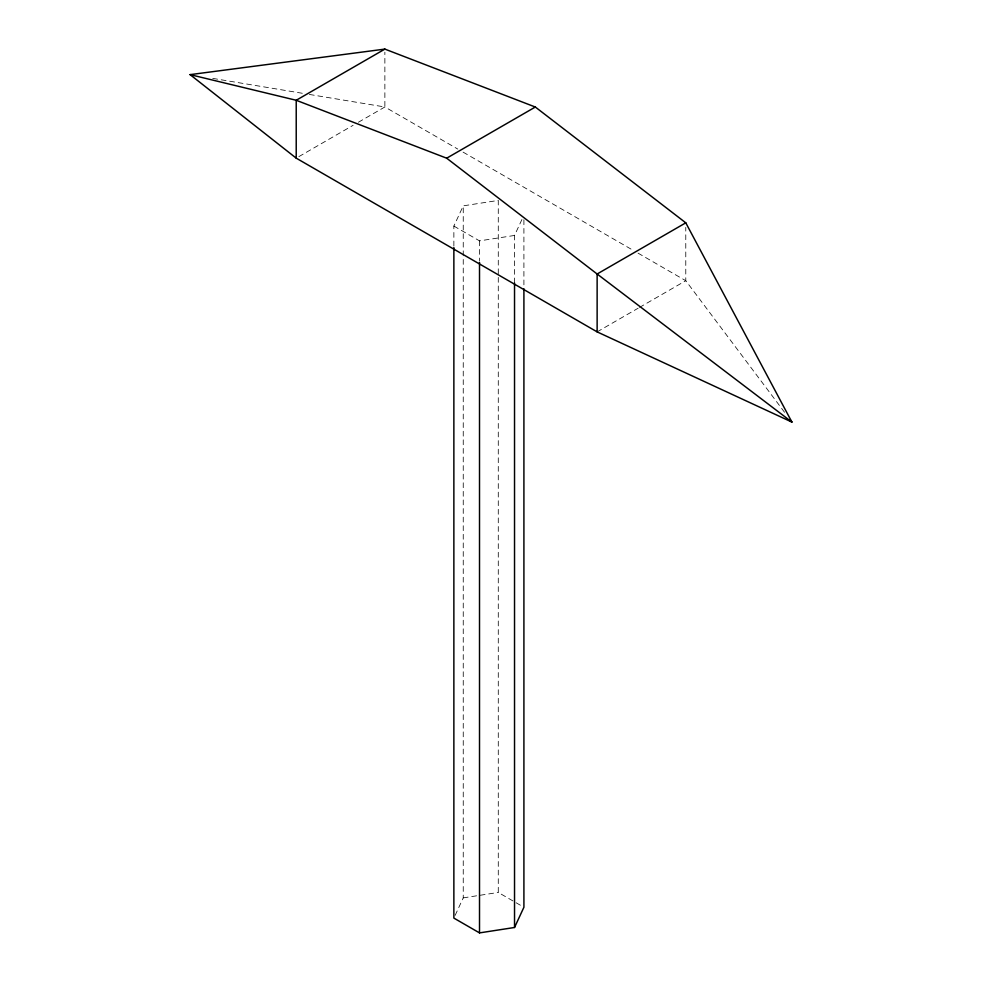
<?xml version="1.0" encoding="UTF-8"?>
<svg xmlns="http://www.w3.org/2000/svg" width="982" height="982" viewBox="0 0 982 982"><rect width="100%" height="100%" fill="white"/><g stroke="black" fill="none" stroke-linecap="round" stroke-linejoin="round"><path stroke-width="0.74" stroke-dasharray="4.91 3.68" d="M453.868 245.966L453.868 226.069L463.246 205.839L498.279 200.426L498.279 892.454L521.356 905.785M514.531 282.914L514.531 235.447L523.283 216.58M455.12 915.396L463.246 897.879L463.246 205.839M298.872 156.617L353.115 125.303M358.405 122.247L384.87 106.977L457.772 149.068M597.13 331.879L638.153 308.201M639.466 307.44L685.78 280.705L685.78 227.394M453.868 226.069L479.511 240.86L514.531 235.447M463.246 897.879L498.279 892.454M212.738 78.388L303.328 93.437M309.367 94.444L384.87 106.977L384.87 52.144M463.074 152.124L632.752 250.091M638.054 253.147L685.78 280.705L784.593 412.342M523.909 219.821L523.909 287.186M479.511 240.86L479.511 260.77"/><path stroke-width="1.47" d="M453.868 247.501L453.868 918.096L479.511 932.9L514.531 927.487L523.909 907.258L523.909 288.72M384.87 49.1L296.22 100.274L190.091 74.632L296.22 158.151L597.13 331.879L791.909 422.088L685.78 222.828L535.325 107.026L384.87 49.1L190.091 74.632L193.11 75.135M296.22 158.151L296.22 100.274L446.675 158.2L535.325 107.026M685.78 222.828L597.13 274.003L597.13 331.879M446.675 158.2L597.13 274.003L791.909 422.088L790.08 419.658M514.531 282.914L514.531 927.487M479.511 262.304L479.511 932.9"/></g></svg>
